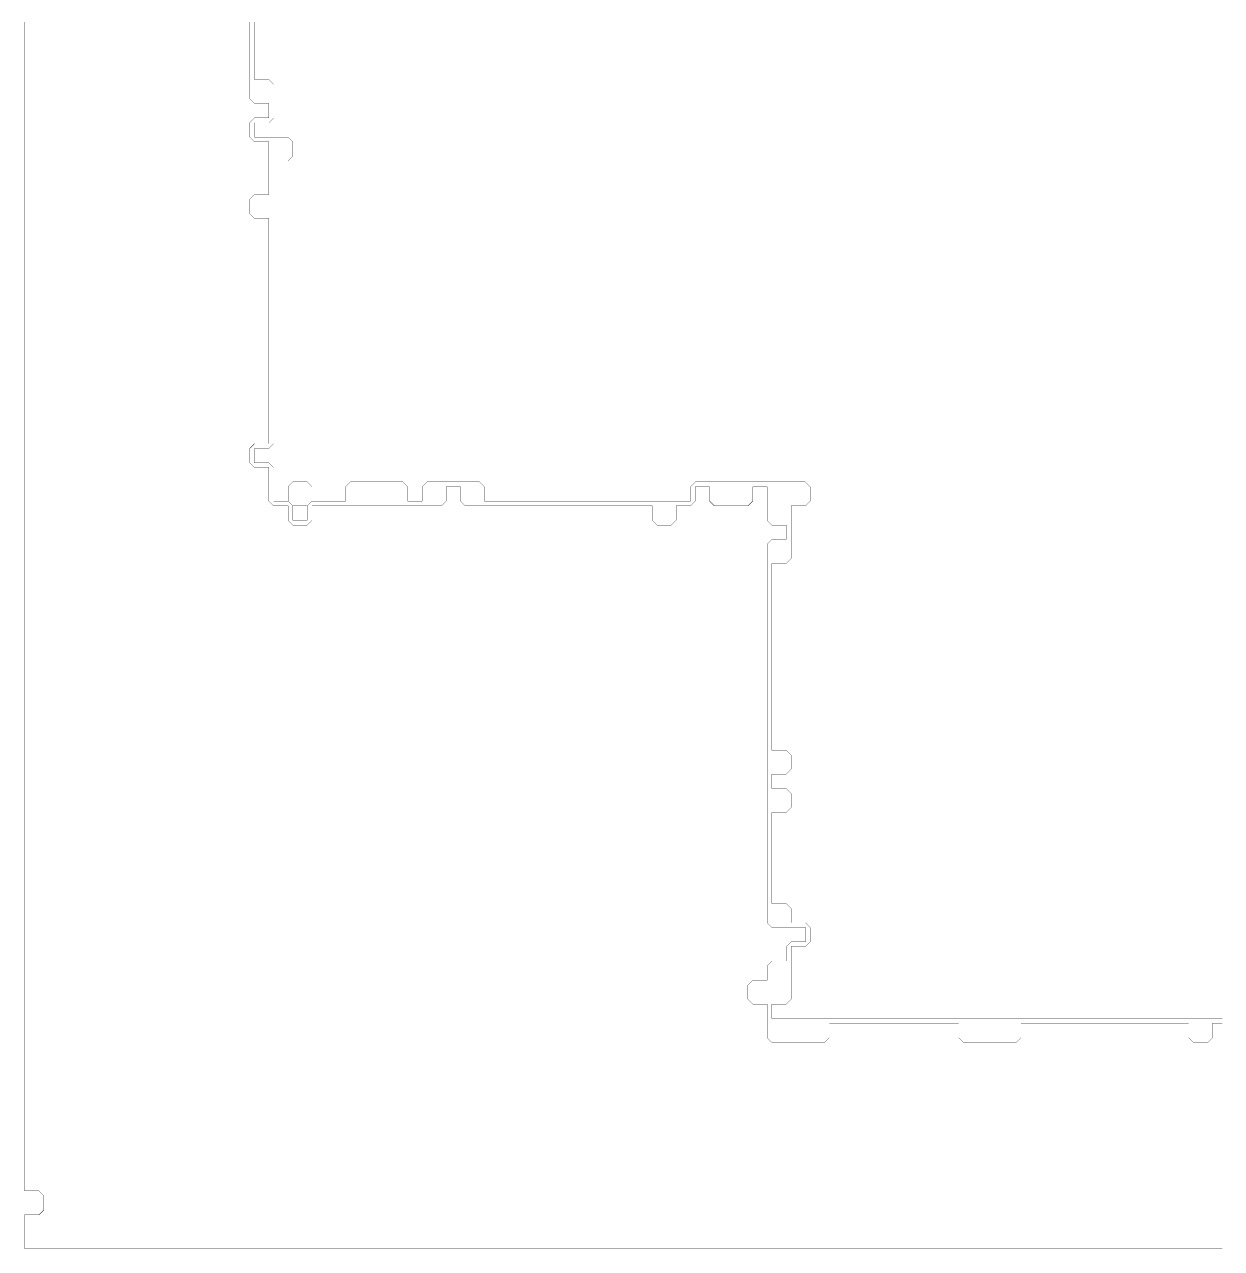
# Model space of a CAD drawing. Header units: metres. Extents: x 0 to 4990, y -4990 to 0.
# Drawn here: x 0 to 2440, y -4990 to -2495 of the extents above; entities that cross this region are included whole.
import ezdxf

# ---------------------------------------------------------------- set-up
doc = ezdxf.new("R2010")
doc.units = ezdxf.units.M
doc.layers.add('conductor', color=1, linetype='Continuous')
doc.layers.add('substrate', color=5, linetype='Continuous')

msp = doc.modelspace()

# ---------------------------------------------------------------- linework, layer by layer
at = {"layer": 'conductor', "const_width": 0.5}
msp.add_lwpolyline([(468.75, -2490.234375), (468.75, -2500), (468.75, -2509.765625), (468.75, -2519.53125), (468.75, -2529.296875), (468.75, -2539.0625), (468.75, -2548.828125), (468.75, -2558.59375), (468.75, -2568.359375), (468.75, -2578.125), (468.75, -2587.890625), (468.75, -2597.65625), (468.75, -2607.421875), (478.515625, -2607.421875), (488.28125, -2607.421875), (498.046875, -2607.421875), (507.8125, -2617.1875), (507.8125, -2626.953125), (507.8125, -2636.71875), (507.8125, -2646.484375), (507.8125, -2656.25), (507.8125, -2666.015625), (507.8125, -2675.78125), (507.8125, -2685.546875), (498.046875, -2695.3125), (488.28125, -2695.3125), (478.515625, -2695.3125), (468.75, -2695.3125), (468.75, -2705.078125), (468.75, -2714.84375), (468.75, -2724.609375), (478.515625, -2724.609375), (488.28125, -2724.609375), (498.046875, -2724.609375), (507.8125, -2724.609375), (517.578125, -2724.609375), (527.34375, -2724.609375), (537.109375, -2724.609375), (546.875, -2734.375), (546.875, -2744.140625), (546.875, -2753.90625), (546.875, -2763.671875), (537.109375, -2773.4375), (527.34375, -2773.4375), (517.578125, -2773.4375), (507.8125, -2773.4375), (507.8125, -2783.203125), (507.8125, -2792.96875), (507.8125, -2802.734375), (507.8125, -2812.5), (507.8125, -2822.265625), (507.8125, -2832.03125), (507.8125, -2841.796875), (507.8125, -2851.5625), (507.8125, -2861.328125), (507.8125, -2871.09375), (507.8125, -2880.859375), (507.8125, -2890.625), (507.8125, -2900.390625), (507.8125, -2910.15625), (507.8125, -2919.921875), (507.8125, -2929.6875), (507.8125, -2939.453125), (507.8125, -2949.21875), (507.8125, -2958.984375), (507.8125, -2968.75), (507.8125, -2978.515625), (507.8125, -2988.28125), (507.8125, -2998.046875), (507.8125, -3007.8125), (507.8125, -3017.578125), (507.8125, -3027.34375), (507.8125, -3037.109375), (507.8125, -3046.875), (507.8125, -3056.640625), (507.8125, -3066.40625), (507.8125, -3076.171875), (507.8125, -3085.9375), (507.8125, -3095.703125), (507.8125, -3105.46875), (507.8125, -3115.234375), (507.8125, -3125), (507.8125, -3134.765625), (507.8125, -3144.53125), (507.8125, -3154.296875), (507.8125, -3164.0625), (507.8125, -3173.828125), (507.8125, -3183.59375), (507.8125, -3193.359375), (507.8125, -3203.125), (507.8125, -3212.890625), (507.8125, -3222.65625), (507.8125, -3232.421875), (507.8125, -3242.1875), (507.8125, -3251.953125), (507.8125, -3261.71875), (507.8125, -3271.484375), (507.8125, -3281.25), (507.8125, -3291.015625), (507.8125, -3300.78125), (507.8125, -3310.546875), (507.8125, -3320.3125), (507.8125, -3330.078125), (507.8125, -3339.84375), (507.8125, -3349.609375), (498.046875, -3359.375), (488.28125, -3359.375), (478.515625, -3359.375), (468.75, -3359.375), (468.75, -3369.140625), (468.75, -3378.90625), (468.75, -3388.671875), (478.515625, -3388.671875), (488.28125, -3388.671875), (498.046875, -3388.671875), (507.8125, -3398.4375), (507.8125, -3408.203125), (507.8125, -3417.96875), (507.8125, -3427.734375), (507.8125, -3437.5), (507.8125, -3447.265625), (507.8125, -3457.03125), (507.8125, -3466.796875), (517.578125, -3466.796875), (527.34375, -3466.796875), (537.109375, -3466.796875), (546.875, -3476.5625), (546.875, -3486.328125), (546.875, -3496.09375), (546.875, -3505.859375), (556.640625, -3505.859375), (566.40625, -3505.859375), (576.171875, -3505.859375), (576.171875, -3496.09375), (576.171875, -3486.328125), (576.171875, -3476.5625), (585.9375, -3466.796875), (595.703125, -3466.796875), (605.46875, -3466.796875), (615.234375, -3466.796875), (625, -3466.796875), (634.765625, -3466.796875), (644.53125, -3466.796875), (654.296875, -3466.796875), (654.296875, -3457.03125), (654.296875, -3447.265625), (654.296875, -3437.5), (664.0625, -3427.734375), (673.828125, -3427.734375), (683.59375, -3427.734375), (693.359375, -3427.734375), (703.125, -3427.734375), (712.890625, -3427.734375), (722.65625, -3427.734375), (732.421875, -3427.734375), (742.1875, -3427.734375), (751.953125, -3427.734375), (761.71875, -3427.734375), (771.484375, -3427.734375), (781.25, -3437.5), (781.25, -3447.265625), (781.25, -3457.03125), (781.25, -3466.796875), (791.015625, -3466.796875), (800.78125, -3466.796875), (810.546875, -3466.796875), (810.546875, -3457.03125), (810.546875, -3447.265625), (810.546875, -3437.5), (820.3125, -3427.734375), (830.078125, -3427.734375), (839.84375, -3427.734375), (849.609375, -3427.734375), (859.375, -3427.734375), (869.140625, -3427.734375), (878.90625, -3427.734375), (888.671875, -3427.734375), (898.4375, -3427.734375), (908.203125, -3427.734375), (917.96875, -3427.734375), (927.734375, -3427.734375), (937.5, -3437.5), (937.5, -3447.265625), (937.5, -3457.03125), (937.5, -3466.796875), (947.265625, -3466.796875), (957.03125, -3466.796875), (966.796875, -3466.796875), (976.5625, -3466.796875), (986.328125, -3466.796875), (996.09375, -3466.796875), (1005.859375, -3466.796875), (1015.625, -3466.796875), (1025.390625, -3466.796875), (1035.15625, -3466.796875), (1044.921875, -3466.796875), (1054.6875, -3466.796875), (1064.453125, -3466.796875), (1074.21875, -3466.796875), (1083.984375, -3466.796875), (1093.75, -3466.796875), (1103.515625, -3466.796875), (1113.28125, -3466.796875), (1123.046875, -3466.796875), (1132.8125, -3466.796875), (1142.578125, -3466.796875), (1152.34375, -3466.796875), (1162.109375, -3466.796875), (1171.875, -3466.796875), (1181.640625, -3466.796875), (1191.40625, -3466.796875), (1201.171875, -3466.796875), (1210.9375, -3466.796875), (1220.703125, -3466.796875), (1230.46875, -3466.796875), (1240.234375, -3466.796875), (1250, -3466.796875), (1259.765625, -3466.796875), (1269.53125, -3466.796875), (1279.296875, -3466.796875), (1289.0625, -3466.796875), (1298.828125, -3466.796875), (1308.59375, -3466.796875), (1318.359375, -3466.796875), (1328.125, -3466.796875), (1337.890625, -3466.796875), (1347.65625, -3466.796875), (1357.421875, -3466.796875), (1357.421875, -3457.03125), (1357.421875, -3447.265625), (1357.421875, -3437.5), (1367.1875, -3427.734375), (1376.953125, -3427.734375), (1386.71875, -3427.734375), (1396.484375, -3427.734375), (1406.25, -3427.734375), (1416.015625, -3427.734375), (1425.78125, -3427.734375), (1435.546875, -3427.734375), (1445.3125, -3427.734375), (1455.078125, -3427.734375), (1464.84375, -3427.734375), (1474.609375, -3427.734375), (1484.375, -3427.734375), (1494.140625, -3427.734375), (1503.90625, -3427.734375), (1513.671875, -3427.734375), (1523.4375, -3427.734375), (1533.203125, -3427.734375), (1542.96875, -3427.734375), (1552.734375, -3427.734375), (1562.5, -3427.734375), (1572.265625, -3427.734375), (1582.03125, -3427.734375), (1591.796875, -3427.734375), (1601.5625, -3437.5), (1601.5625, -3447.265625), (1601.5625, -3457.03125), (1601.5625, -3466.796875), (1591.796875, -3476.5625), (1582.03125, -3476.5625), (1572.265625, -3476.5625), (1562.5, -3476.5625), (1562.5, -3486.328125), (1562.5, -3496.09375), (1562.5, -3505.859375), (1562.5, -3515.625), (1562.5, -3525.390625), (1562.5, -3535.15625), (1562.5, -3544.921875), (1562.5, -3554.6875), (1562.5, -3564.453125), (1562.5, -3574.21875), (1562.5, -3583.984375), (1552.734375, -3593.75), (1542.96875, -3593.75), (1533.203125, -3593.75), (1523.4375, -3593.75), (1523.4375, -3603.515625), (1523.4375, -3613.28125), (1523.4375, -3623.046875), (1523.4375, -3632.8125), (1523.4375, -3642.578125), (1523.4375, -3652.34375), (1523.4375, -3662.109375), (1523.4375, -3671.875), (1523.4375, -3681.640625), (1523.4375, -3691.40625), (1523.4375, -3701.171875), (1523.4375, -3710.9375), (1523.4375, -3720.703125), (1523.4375, -3730.46875), (1523.4375, -3740.234375), (1523.4375, -3750), (1523.4375, -3759.765625), (1523.4375, -3769.53125), (1523.4375, -3779.296875), (1523.4375, -3789.0625), (1523.4375, -3798.828125), (1523.4375, -3808.59375), (1523.4375, -3818.359375), (1523.4375, -3828.125), (1523.4375, -3837.890625), (1523.4375, -3847.65625), (1523.4375, -3857.421875), (1523.4375, -3867.1875), (1523.4375, -3876.953125), (1523.4375, -3886.71875), (1523.4375, -3896.484375), (1523.4375, -3906.25), (1523.4375, -3916.015625), (1523.4375, -3925.78125), (1523.4375, -3935.546875), (1523.4375, -3945.3125), (1523.4375, -3955.078125), (1523.4375, -3964.84375), (1523.4375, -3974.609375), (1533.203125, -3974.609375), (1542.96875, -3974.609375), (1552.734375, -3974.609375), (1562.5, -3984.375), (1562.5, -3994.140625), (1562.5, -4003.90625), (1562.5, -4013.671875), (1552.734375, -4023.4375), (1542.96875, -4023.4375), (1533.203125, -4023.4375), (1523.4375, -4023.4375), (1523.4375, -4033.203125), (1523.4375, -4042.96875), (1523.4375, -4052.734375), (1533.203125, -4052.734375), (1542.96875, -4052.734375), (1552.734375, -4052.734375), (1562.5, -4062.5), (1562.5, -4072.265625), (1562.5, -4082.03125), (1562.5, -4091.796875), (1552.734375, -4101.5625), (1542.96875, -4101.5625), (1533.203125, -4101.5625), (1523.4375, -4101.5625), (1523.4375, -4111.328125), (1523.4375, -4121.09375), (1523.4375, -4130.859375), (1523.4375, -4140.625), (1523.4375, -4150.390625), (1523.4375, -4160.15625), (1523.4375, -4169.921875), (1523.4375, -4179.6875), (1523.4375, -4189.453125), (1523.4375, -4199.21875), (1523.4375, -4208.984375), (1523.4375, -4218.75), (1523.4375, -4228.515625), (1523.4375, -4238.28125), (1523.4375, -4248.046875), (1523.4375, -4257.8125), (1523.4375, -4267.578125), (1523.4375, -4277.34375), (1523.4375, -4287.109375), (1533.203125, -4287.109375), (1542.96875, -4287.109375), (1552.734375, -4287.109375), (1562.5, -4296.875), (1562.5, -4306.640625), (1562.5, -4316.40625), (1562.5, -4326.171875), (1572.265625, -4326.171875), (1582.03125, -4326.171875), (1591.796875, -4326.171875), (1601.5625, -4335.9375), (1601.5625, -4345.703125), (1601.5625, -4355.46875), (1601.5625, -4365.234375), (1591.796875, -4375), (1582.03125, -4375), (1572.265625, -4375), (1562.5, -4375), (1562.5, -4384.765625), (1562.5, -4394.53125), (1562.5, -4404.296875), (1562.5, -4414.0625), (1562.5, -4423.828125), (1562.5, -4433.59375), (1562.5, -4443.359375), (1562.5, -4453.125), (1562.5, -4462.890625), (1562.5, -4472.65625), (1562.5, -4482.421875), (1552.734375, -4492.1875), (1542.96875, -4492.1875), (1533.203125, -4492.1875), (1523.4375, -4492.1875), (1523.4375, -4501.953125), (1523.4375, -4511.71875), (1523.4375, -4521.484375), (1533.203125, -4521.484375), (1542.96875, -4521.484375), (1552.734375, -4521.484375), (1562.5, -4521.484375), (1572.265625, -4521.484375), (1582.03125, -4521.484375), (1591.796875, -4521.484375), (1601.5625, -4521.484375), (1611.328125, -4521.484375), (1621.09375, -4521.484375), (1630.859375, -4521.484375), (1640.625, -4521.484375), (1650.390625, -4521.484375), (1660.15625, -4521.484375), (1669.921875, -4521.484375), (1679.6875, -4521.484375), (1689.453125, -4521.484375), (1699.21875, -4521.484375), (1708.984375, -4521.484375), (1718.75, -4521.484375), (1728.515625, -4521.484375), (1738.28125, -4521.484375), (1748.046875, -4521.484375), (1757.8125, -4521.484375), (1767.578125, -4521.484375), (1777.34375, -4521.484375), (1787.109375, -4521.484375), (1796.875, -4521.484375), (1806.640625, -4521.484375), (1816.40625, -4521.484375), (1826.171875, -4521.484375), (1835.9375, -4521.484375), (1845.703125, -4521.484375), (1855.46875, -4521.484375), (1865.234375, -4521.484375), (1875, -4521.484375), (1884.765625, -4521.484375), (1894.53125, -4521.484375), (1904.296875, -4521.484375), (1914.0625, -4521.484375), (1923.828125, -4521.484375), (1933.59375, -4521.484375), (1943.359375, -4521.484375), (1953.125, -4521.484375), (1962.890625, -4521.484375), (1972.65625, -4521.484375), (1982.421875, -4521.484375), (1992.1875, -4521.484375), (2001.953125, -4521.484375), (2011.71875, -4521.484375), (2021.484375, -4521.484375), (2031.25, -4521.484375), (2041.015625, -4521.484375), (2050.78125, -4521.484375), (2060.546875, -4521.484375), (2070.3125, -4521.484375), (2080.078125, -4521.484375), (2089.84375, -4521.484375), (2099.609375, -4521.484375), (2109.375, -4521.484375), (2119.140625, -4521.484375), (2128.90625, -4521.484375), (2138.671875, -4521.484375), (2148.4375, -4521.484375), (2158.203125, -4521.484375), (2167.96875, -4521.484375), (2177.734375, -4521.484375), (2187.5, -4521.484375), (2197.265625, -4521.484375), (2207.03125, -4521.484375), (2216.796875, -4521.484375), (2226.5625, -4521.484375), (2236.328125, -4521.484375), (2246.09375, -4521.484375), (2255.859375, -4521.484375), (2265.625, -4521.484375), (2275.390625, -4521.484375), (2285.15625, -4521.484375), (2294.921875, -4521.484375), (2304.6875, -4521.484375), (2314.453125, -4521.484375), (2324.21875, -4521.484375), (2333.984375, -4521.484375), (2343.75, -4521.484375), (2353.515625, -4521.484375), (2363.28125, -4521.484375), (2373.046875, -4521.484375), (2382.8125, -4521.484375), (2392.578125, -4521.484375), (2402.34375, -4521.484375), (2412.109375, -4521.484375), (2421.875, -4521.484375), (2431.640625, -4521.484375), (2441.40625, -4521.484375)], dxfattribs=at)
msp.add_lwpolyline([(537.109375, -3437.5), (546.875, -3427.734375), (556.640625, -3427.734375), (566.40625, -3427.734375), (576.171875, -3427.734375), (585.9375, -3437.5), (585.9375, -3447.265625), (585.9375, -3457.03125), (585.9375, -3466.796875), (576.171875, -3476.5625), (566.40625, -3476.5625), (556.640625, -3476.5625), (546.875, -3476.5625), (537.109375, -3466.796875), (537.109375, -3457.03125), (537.109375, -3447.265625)], close=True, dxfattribs=at)
at = {"layer": 'substrate', "const_width": 0.5}
for points in [[(0, -2490.234375), (0, -2500), (0, -2509.765625), (0, -2519.53125), (0, -2529.296875), (0, -2539.0625), (0, -2548.828125), (0, -2558.59375), (0, -2568.359375), (0, -2578.125), (0, -2587.890625), (0, -2597.65625), (0, -2607.421875), (0, -2617.1875), (0, -2626.953125), (0, -2636.71875), (0, -2646.484375), (0, -2656.25), (0, -2666.015625), (0, -2675.78125), (0, -2685.546875), (0, -2695.3125), (0, -2705.078125), (0, -2714.84375), (0, -2724.609375), (0, -2734.375), (0, -2744.140625), (0, -2753.90625), (0, -2763.671875), (0, -2773.4375), (0, -2783.203125), (0, -2792.96875), (0, -2802.734375), (0, -2812.5), (0, -2822.265625), (0, -2832.03125), (0, -2841.796875), (0, -2851.5625), (0, -2861.328125), (0, -2871.09375), (0, -2880.859375), (0, -2890.625), (0, -2900.390625), (0, -2910.15625), (0, -2919.921875), (0, -2929.6875), (0, -2939.453125), (0, -2949.21875), (0, -2958.984375), (0, -2968.75), (0, -2978.515625), (0, -2988.28125), (0, -2998.046875), (0, -3007.8125), (0, -3017.578125), (0, -3027.34375), (0, -3037.109375), (0, -3046.875), (0, -3056.640625), (0, -3066.40625), (0, -3076.171875), (0, -3085.9375), (0, -3095.703125), (0, -3105.46875), (0, -3115.234375), (0, -3125), (0, -3134.765625), (0, -3144.53125), (0, -3154.296875), (0, -3164.0625), (0, -3173.828125), (0, -3183.59375), (0, -3193.359375), (0, -3203.125), (0, -3212.890625), (0, -3222.65625), (0, -3232.421875), (0, -3242.1875), (0, -3251.953125), (0, -3261.71875), (0, -3271.484375), (0, -3281.25), (0, -3291.015625), (0, -3300.78125), (0, -3310.546875), (0, -3320.3125), (0, -3330.078125), (0, -3339.84375), (0, -3349.609375), (0, -3359.375), (0, -3369.140625), (0, -3378.90625), (0, -3388.671875), (0, -3398.4375), (0, -3408.203125), (0, -3417.96875), (0, -3427.734375), (0, -3437.5), (0, -3447.265625), (0, -3457.03125), (0, -3466.796875), (0, -3476.5625), (0, -3486.328125), (0, -3496.09375), (0, -3505.859375), (0, -3515.625), (0, -3525.390625), (0, -3535.15625), (0, -3544.921875), (0, -3554.6875), (0, -3564.453125), (0, -3574.21875), (0, -3583.984375), (0, -3593.75), (0, -3603.515625), (0, -3613.28125), (0, -3623.046875), (0, -3632.8125), (0, -3642.578125), (0, -3652.34375), (0, -3662.109375), (0, -3671.875), (0, -3681.640625), (0, -3691.40625), (0, -3701.171875), (0, -3710.9375), (0, -3720.703125), (0, -3730.46875), (0, -3740.234375), (0, -3750), (0, -3759.765625), (0, -3769.53125), (0, -3779.296875), (0, -3789.0625), (0, -3798.828125), (0, -3808.59375), (0, -3818.359375), (0, -3828.125), (0, -3837.890625), (0, -3847.65625), (0, -3857.421875), (0, -3867.1875), (0, -3876.953125), (0, -3886.71875), (0, -3896.484375), (0, -3906.25), (0, -3916.015625), (0, -3925.78125), (0, -3935.546875), (0, -3945.3125), (0, -3955.078125), (0, -3964.84375), (0, -3974.609375), (0, -3984.375), (0, -3994.140625), (0, -4003.90625), (0, -4013.671875), (0, -4023.4375), (0, -4033.203125), (0, -4042.96875), (0, -4052.734375), (0, -4062.5), (0, -4072.265625), (0, -4082.03125), (0, -4091.796875), (0, -4101.5625), (0, -4111.328125), (0, -4121.09375), (0, -4130.859375), (0, -4140.625), (0, -4150.390625), (0, -4160.15625), (0, -4169.921875), (0, -4179.6875), (0, -4189.453125), (0, -4199.21875), (0, -4208.984375), (0, -4218.75), (0, -4228.515625), (0, -4238.28125), (0, -4248.046875), (0, -4257.8125), (0, -4267.578125), (0, -4277.34375), (0, -4287.109375), (0, -4296.875), (0, -4306.640625), (0, -4316.40625), (0, -4326.171875), (0, -4335.9375), (0, -4345.703125), (0, -4355.46875), (0, -4365.234375), (0, -4375), (0, -4384.765625), (0, -4394.53125), (0, -4404.296875), (0, -4414.0625), (0, -4423.828125), (0, -4433.59375), (0, -4443.359375), (0, -4453.125), (0, -4462.890625), (0, -4472.65625), (0, -4482.421875), (0, -4492.1875), (0, -4501.953125), (0, -4511.71875), (0, -4521.484375), (0, -4531.25), (0, -4541.015625), (0, -4550.78125), (0, -4560.546875), (0, -4570.3125), (0, -4580.078125), (0, -4589.84375), (0, -4599.609375), (0, -4609.375), (0, -4619.140625), (0, -4628.90625), (0, -4638.671875), (0, -4648.4375), (0, -4658.203125), (0, -4667.96875), (0, -4677.734375), (0, -4687.5), (0, -4697.265625), (0, -4707.03125), (0, -4716.796875), (0, -4726.5625), (0, -4736.328125), (0, -4746.09375), (0, -4755.859375), (0, -4765.625), (0, -4775.390625), (0, -4785.15625), (0, -4794.921875), (0, -4804.6875), (0, -4814.453125), (0, -4824.21875), (0, -4833.984375), (0, -4843.75), (0, -4853.515625), (0, -4863.28125), (0, -4873.046875), (9.765625, -4873.046875), (19.53125, -4873.046875), (29.296875, -4873.046875), (39.0625, -4882.8125), (39.0625, -4892.578125), (39.0625, -4902.34375), (39.0625, -4912.109375), (29.296875, -4921.875), (19.53125, -4921.875), (9.765625, -4921.875), (0, -4921.875), (0, -4931.640625), (0, -4941.40625), (0, -4951.171875), (0, -4960.9375), (0, -4970.703125), (0, -4980.46875), (0, -4990.234375), (9.765625, -4990.234375), (19.53125, -4990.234375), (29.296875, -4990.234375), (39.0625, -4990.234375), (48.828125, -4990.234375), (58.59375, -4990.234375), (68.359375, -4990.234375), (78.125, -4990.234375), (87.890625, -4990.234375), (97.65625, -4990.234375), (107.421875, -4990.234375), (117.1875, -4990.234375), (126.953125, -4990.234375), (136.71875, -4990.234375), (146.484375, -4990.234375), (156.25, -4990.234375), (166.015625, -4990.234375), (175.78125, -4990.234375), (185.546875, -4990.234375), (195.3125, -4990.234375), (205.078125, -4990.234375), (214.84375, -4990.234375), (224.609375, -4990.234375), (234.375, -4990.234375), (244.140625, -4990.234375), (253.90625, -4990.234375), (263.671875, -4990.234375), (273.4375, -4990.234375), (283.203125, -4990.234375), (292.96875, -4990.234375), (302.734375, -4990.234375), (312.5, -4990.234375), (322.265625, -4990.234375), (332.03125, -4990.234375), (341.796875, -4990.234375), (351.5625, -4990.234375), (361.328125, -4990.234375), (371.09375, -4990.234375), (380.859375, -4990.234375), (390.625, -4990.234375), (400.390625, -4990.234375), (410.15625, -4990.234375), (419.921875, -4990.234375), (429.6875, -4990.234375), (439.453125, -4990.234375), (449.21875, -4990.234375), (458.984375, -4990.234375), (468.75, -4990.234375), (478.515625, -4990.234375), (488.28125, -4990.234375), (498.046875, -4990.234375), (507.8125, -4990.234375), (517.578125, -4990.234375), (527.34375, -4990.234375), (537.109375, -4990.234375), (546.875, -4990.234375), (556.640625, -4990.234375), (566.40625, -4990.234375), (576.171875, -4990.234375), (585.9375, -4990.234375), (595.703125, -4990.234375), (605.46875, -4990.234375), (615.234375, -4990.234375), (625, -4990.234375), (634.765625, -4990.234375), (644.53125, -4990.234375), (654.296875, -4990.234375), (664.0625, -4990.234375), (673.828125, -4990.234375), (683.59375, -4990.234375), (693.359375, -4990.234375), (703.125, -4990.234375), (712.890625, -4990.234375), (722.65625, -4990.234375), (732.421875, -4990.234375), (742.1875, -4990.234375), (751.953125, -4990.234375), (761.71875, -4990.234375), (771.484375, -4990.234375), (781.25, -4990.234375), (791.015625, -4990.234375), (800.78125, -4990.234375), (810.546875, -4990.234375), (820.3125, -4990.234375), (830.078125, -4990.234375), (839.84375, -4990.234375), (849.609375, -4990.234375), (859.375, -4990.234375), (869.140625, -4990.234375), (878.90625, -4990.234375), (888.671875, -4990.234375), (898.4375, -4990.234375), (908.203125, -4990.234375), (917.96875, -4990.234375), (927.734375, -4990.234375), (937.5, -4990.234375), (947.265625, -4990.234375), (957.03125, -4990.234375), (966.796875, -4990.234375), (976.5625, -4990.234375), (986.328125, -4990.234375), (996.09375, -4990.234375), (1005.859375, -4990.234375), (1015.625, -4990.234375), (1025.390625, -4990.234375), (1035.15625, -4990.234375), (1044.921875, -4990.234375), (1054.6875, -4990.234375), (1064.453125, -4990.234375), (1074.21875, -4990.234375), (1083.984375, -4990.234375), (1093.75, -4990.234375), (1103.515625, -4990.234375), (1113.28125, -4990.234375), (1123.046875, -4990.234375), (1132.8125, -4990.234375), (1142.578125, -4990.234375), (1152.34375, -4990.234375), (1162.109375, -4990.234375), (1171.875, -4990.234375), (1181.640625, -4990.234375), (1191.40625, -4990.234375), (1201.171875, -4990.234375), (1210.9375, -4990.234375), (1220.703125, -4990.234375), (1230.46875, -4990.234375), (1240.234375, -4990.234375), (1250, -4990.234375), (1259.765625, -4990.234375), (1269.53125, -4990.234375), (1279.296875, -4990.234375), (1289.0625, -4990.234375), (1298.828125, -4990.234375), (1308.59375, -4990.234375), (1318.359375, -4990.234375), (1328.125, -4990.234375), (1337.890625, -4990.234375), (1347.65625, -4990.234375), (1357.421875, -4990.234375), (1367.1875, -4990.234375), (1376.953125, -4990.234375), (1386.71875, -4990.234375), (1396.484375, -4990.234375), (1406.25, -4990.234375), (1416.015625, -4990.234375), (1425.78125, -4990.234375), (1435.546875, -4990.234375), (1445.3125, -4990.234375), (1455.078125, -4990.234375), (1464.84375, -4990.234375), (1474.609375, -4990.234375), (1484.375, -4990.234375), (1494.140625, -4990.234375), (1503.90625, -4990.234375), (1513.671875, -4990.234375), (1523.4375, -4990.234375), (1533.203125, -4990.234375), (1542.96875, -4990.234375), (1552.734375, -4990.234375), (1562.5, -4990.234375), (1572.265625, -4990.234375), (1582.03125, -4990.234375), (1591.796875, -4990.234375), (1601.5625, -4990.234375), (1611.328125, -4990.234375), (1621.09375, -4990.234375), (1630.859375, -4990.234375), (1640.625, -4990.234375), (1650.390625, -4990.234375), (1660.15625, -4990.234375), (1669.921875, -4990.234375), (1679.6875, -4990.234375), (1689.453125, -4990.234375), (1699.21875, -4990.234375), (1708.984375, -4990.234375), (1718.75, -4990.234375), (1728.515625, -4990.234375), (1738.28125, -4990.234375), (1748.046875, -4990.234375), (1757.8125, -4990.234375), (1767.578125, -4990.234375), (1777.34375, -4990.234375), (1787.109375, -4990.234375), (1796.875, -4990.234375), (1806.640625, -4990.234375), (1816.40625, -4990.234375), (1826.171875, -4990.234375), (1835.9375, -4990.234375), (1845.703125, -4990.234375), (1855.46875, -4990.234375), (1865.234375, -4990.234375), (1875, -4990.234375), (1884.765625, -4990.234375), (1894.53125, -4990.234375), (1904.296875, -4990.234375), (1914.0625, -4990.234375), (1923.828125, -4990.234375), (1933.59375, -4990.234375), (1943.359375, -4990.234375), (1953.125, -4990.234375), (1962.890625, -4990.234375), (1972.65625, -4990.234375), (1982.421875, -4990.234375), (1992.1875, -4990.234375), (2001.953125, -4990.234375), (2011.71875, -4990.234375), (2021.484375, -4990.234375), (2031.25, -4990.234375), (2041.015625, -4990.234375), (2050.78125, -4990.234375), (2060.546875, -4990.234375), (2070.3125, -4990.234375), (2080.078125, -4990.234375), (2089.84375, -4990.234375), (2099.609375, -4990.234375), (2109.375, -4990.234375), (2119.140625, -4990.234375), (2128.90625, -4990.234375), (2138.671875, -4990.234375), (2148.4375, -4990.234375), (2158.203125, -4990.234375), (2167.96875, -4990.234375), (2177.734375, -4990.234375), (2187.5, -4990.234375), (2197.265625, -4990.234375), (2207.03125, -4990.234375), (2216.796875, -4990.234375), (2226.5625, -4990.234375), (2236.328125, -4990.234375), (2246.09375, -4990.234375), (2255.859375, -4990.234375), (2265.625, -4990.234375), (2275.390625, -4990.234375), (2285.15625, -4990.234375), (2294.921875, -4990.234375), (2304.6875, -4990.234375), (2314.453125, -4990.234375), (2324.21875, -4990.234375), (2333.984375, -4990.234375), (2343.75, -4990.234375), (2353.515625, -4990.234375), (2363.28125, -4990.234375), (2373.046875, -4990.234375), (2382.8125, -4990.234375), (2392.578125, -4990.234375), (2402.34375, -4990.234375), (2412.109375, -4990.234375), (2421.875, -4990.234375), (2431.640625, -4990.234375), (2441.40625, -4990.234375)], [(2441.40625, -4531.25), (2431.640625, -4531.25), (2421.875, -4531.25), (2421.875, -4541.015625), (2421.875, -4550.78125), (2421.875, -4560.546875), (2412.109375, -4570.3125), (2402.34375, -4570.3125), (2392.578125, -4570.3125), (2382.8125, -4570.3125), (2373.046875, -4560.546875), (2373.046875, -4550.78125), (2373.046875, -4541.015625), (2373.046875, -4531.25), (2363.28125, -4531.25), (2353.515625, -4531.25), (2343.75, -4531.25), (2333.984375, -4531.25), (2324.21875, -4531.25), (2314.453125, -4531.25), (2304.6875, -4531.25), (2294.921875, -4531.25), (2285.15625, -4531.25), (2275.390625, -4531.25), (2265.625, -4531.25), (2255.859375, -4531.25), (2246.09375, -4531.25), (2236.328125, -4531.25), (2226.5625, -4531.25), (2216.796875, -4531.25), (2207.03125, -4531.25), (2197.265625, -4531.25), (2187.5, -4531.25), (2177.734375, -4531.25), (2167.96875, -4531.25), (2158.203125, -4531.25), (2148.4375, -4531.25), (2138.671875, -4531.25), (2128.90625, -4531.25), (2119.140625, -4531.25), (2109.375, -4531.25), (2099.609375, -4531.25), (2089.84375, -4531.25), (2080.078125, -4531.25), (2070.3125, -4531.25), (2060.546875, -4531.25), (2050.78125, -4531.25), (2041.015625, -4531.25), (2031.25, -4531.25), (2031.25, -4541.015625), (2031.25, -4550.78125), (2031.25, -4560.546875), (2021.484375, -4570.3125), (2011.71875, -4570.3125), (2001.953125, -4570.3125), (1992.1875, -4570.3125), (1982.421875, -4570.3125), (1972.65625, -4570.3125), (1962.890625, -4570.3125), (1953.125, -4570.3125), (1943.359375, -4570.3125), (1933.59375, -4570.3125), (1923.828125, -4570.3125), (1914.0625, -4570.3125), (1904.296875, -4560.546875), (1904.296875, -4550.78125), (1904.296875, -4541.015625), (1904.296875, -4531.25), (1894.53125, -4531.25), (1884.765625, -4531.25), (1875, -4531.25), (1865.234375, -4531.25), (1855.46875, -4531.25), (1845.703125, -4531.25), (1835.9375, -4531.25), (1826.171875, -4531.25), (1816.40625, -4531.25), (1806.640625, -4531.25), (1796.875, -4531.25), (1787.109375, -4531.25), (1777.34375, -4531.25), (1767.578125, -4531.25), (1757.8125, -4531.25), (1748.046875, -4531.25), (1738.28125, -4531.25), (1728.515625, -4531.25), (1718.75, -4531.25), (1708.984375, -4531.25), (1699.21875, -4531.25), (1689.453125, -4531.25), (1679.6875, -4531.25), (1669.921875, -4531.25), (1660.15625, -4531.25), (1650.390625, -4531.25), (1640.625, -4531.25), (1640.625, -4541.015625), (1640.625, -4550.78125), (1640.625, -4560.546875), (1630.859375, -4570.3125), (1621.09375, -4570.3125), (1611.328125, -4570.3125), (1601.5625, -4570.3125), (1591.796875, -4570.3125), (1582.03125, -4570.3125), (1572.265625, -4570.3125), (1562.5, -4570.3125), (1552.734375, -4570.3125), (1542.96875, -4570.3125), (1533.203125, -4570.3125), (1523.4375, -4570.3125), (1513.671875, -4560.546875), (1513.671875, -4550.78125), (1513.671875, -4541.015625), (1513.671875, -4531.25), (1513.671875, -4521.484375), (1513.671875, -4511.71875), (1513.671875, -4501.953125), (1513.671875, -4492.1875), (1503.90625, -4492.1875), (1494.140625, -4492.1875), (1484.375, -4492.1875), (1474.609375, -4482.421875), (1474.609375, -4472.65625), (1474.609375, -4462.890625), (1474.609375, -4453.125), (1484.375, -4443.359375), (1494.140625, -4443.359375), (1503.90625, -4443.359375), (1513.671875, -4443.359375), (1513.671875, -4433.59375), (1513.671875, -4423.828125), (1513.671875, -4414.0625), (1523.4375, -4404.296875), (1533.203125, -4404.296875), (1542.96875, -4404.296875), (1552.734375, -4404.296875), (1552.734375, -4394.53125), (1552.734375, -4384.765625), (1552.734375, -4375), (1562.5, -4365.234375), (1572.265625, -4365.234375), (1582.03125, -4365.234375), (1591.796875, -4365.234375), (1591.796875, -4355.46875), (1591.796875, -4345.703125), (1591.796875, -4335.9375), (1582.03125, -4335.9375), (1572.265625, -4335.9375), (1562.5, -4335.9375), (1552.734375, -4335.9375), (1542.96875, -4335.9375), (1533.203125, -4335.9375), (1523.4375, -4335.9375), (1513.671875, -4326.171875), (1513.671875, -4316.40625), (1513.671875, -4306.640625), (1513.671875, -4296.875), (1513.671875, -4287.109375), (1513.671875, -4277.34375), (1513.671875, -4267.578125), (1513.671875, -4257.8125), (1513.671875, -4248.046875), (1513.671875, -4238.28125), (1513.671875, -4228.515625), (1513.671875, -4218.75), (1513.671875, -4208.984375), (1513.671875, -4199.21875), (1513.671875, -4189.453125), (1513.671875, -4179.6875), (1513.671875, -4169.921875), (1513.671875, -4160.15625), (1513.671875, -4150.390625), (1513.671875, -4140.625), (1513.671875, -4130.859375), (1513.671875, -4121.09375), (1513.671875, -4111.328125), (1513.671875, -4101.5625), (1513.671875, -4091.796875), (1513.671875, -4082.03125), (1513.671875, -4072.265625), (1513.671875, -4062.5), (1513.671875, -4052.734375), (1513.671875, -4042.96875), (1513.671875, -4033.203125), (1513.671875, -4023.4375), (1513.671875, -4013.671875), (1513.671875, -4003.90625), (1513.671875, -3994.140625), (1513.671875, -3984.375), (1513.671875, -3974.609375), (1513.671875, -3964.84375), (1513.671875, -3955.078125), (1513.671875, -3945.3125), (1513.671875, -3935.546875), (1513.671875, -3925.78125), (1513.671875, -3916.015625), (1513.671875, -3906.25), (1513.671875, -3896.484375), (1513.671875, -3886.71875), (1513.671875, -3876.953125), (1513.671875, -3867.1875), (1513.671875, -3857.421875), (1513.671875, -3847.65625), (1513.671875, -3837.890625), (1513.671875, -3828.125), (1513.671875, -3818.359375), (1513.671875, -3808.59375), (1513.671875, -3798.828125), (1513.671875, -3789.0625), (1513.671875, -3779.296875), (1513.671875, -3769.53125), (1513.671875, -3759.765625), (1513.671875, -3750), (1513.671875, -3740.234375), (1513.671875, -3730.46875), (1513.671875, -3720.703125), (1513.671875, -3710.9375), (1513.671875, -3701.171875), (1513.671875, -3691.40625), (1513.671875, -3681.640625), (1513.671875, -3671.875), (1513.671875, -3662.109375), (1513.671875, -3652.34375), (1513.671875, -3642.578125), (1513.671875, -3632.8125), (1513.671875, -3623.046875), (1513.671875, -3613.28125), (1513.671875, -3603.515625), (1513.671875, -3593.75), (1513.671875, -3583.984375), (1513.671875, -3574.21875), (1513.671875, -3564.453125), (1513.671875, -3554.6875), (1523.4375, -3544.921875), (1533.203125, -3544.921875), (1542.96875, -3544.921875), (1552.734375, -3544.921875), (1552.734375, -3535.15625), (1552.734375, -3525.390625), (1552.734375, -3515.625), (1542.96875, -3515.625), (1533.203125, -3515.625), (1523.4375, -3515.625), (1513.671875, -3505.859375), (1513.671875, -3496.09375), (1513.671875, -3486.328125), (1513.671875, -3476.5625), (1513.671875, -3466.796875), (1513.671875, -3457.03125), (1513.671875, -3447.265625), (1513.671875, -3437.5), (1503.90625, -3437.5), (1494.140625, -3437.5), (1484.375, -3437.5), (1484.375, -3447.265625), (1484.375, -3457.03125), (1484.375, -3466.796875), (1474.609375, -3476.5625), (1464.84375, -3476.5625), (1455.078125, -3476.5625), (1445.3125, -3476.5625), (1435.546875, -3476.5625), (1425.78125, -3476.5625), (1416.015625, -3476.5625), (1406.25, -3476.5625), (1396.484375, -3466.796875), (1396.484375, -3457.03125), (1396.484375, -3447.265625), (1396.484375, -3437.5), (1386.71875, -3437.5), (1376.953125, -3437.5), (1367.1875, -3437.5), (1367.1875, -3447.265625), (1367.1875, -3457.03125), (1367.1875, -3466.796875), (1357.421875, -3476.5625), (1347.65625, -3476.5625), (1337.890625, -3476.5625), (1328.125, -3476.5625), (1328.125, -3486.328125), (1328.125, -3496.09375), (1328.125, -3505.859375), (1318.359375, -3515.625), (1308.59375, -3515.625), (1298.828125, -3515.625), (1289.0625, -3515.625), (1279.296875, -3505.859375), (1279.296875, -3496.09375), (1279.296875, -3486.328125), (1279.296875, -3476.5625), (1269.53125, -3476.5625), (1259.765625, -3476.5625), (1250, -3476.5625), (1240.234375, -3476.5625), (1230.46875, -3476.5625), (1220.703125, -3476.5625), (1210.9375, -3476.5625), (1201.171875, -3476.5625), (1191.40625, -3476.5625), (1181.640625, -3476.5625), (1171.875, -3476.5625), (1162.109375, -3476.5625), (1152.34375, -3476.5625), (1142.578125, -3476.5625), (1132.8125, -3476.5625), (1123.046875, -3476.5625), (1113.28125, -3476.5625), (1103.515625, -3476.5625), (1093.75, -3476.5625), (1083.984375, -3476.5625), (1074.21875, -3476.5625), (1064.453125, -3476.5625), (1054.6875, -3476.5625), (1044.921875, -3476.5625), (1035.15625, -3476.5625), (1025.390625, -3476.5625), (1015.625, -3476.5625), (1005.859375, -3476.5625), (996.09375, -3476.5625), (986.328125, -3476.5625), (976.5625, -3476.5625), (966.796875, -3476.5625), (957.03125, -3476.5625), (947.265625, -3476.5625), (937.5, -3476.5625), (927.734375, -3476.5625), (917.96875, -3476.5625), (908.203125, -3476.5625), (898.4375, -3476.5625), (888.671875, -3466.796875), (888.671875, -3457.03125), (888.671875, -3447.265625), (888.671875, -3437.5), (878.90625, -3437.5), (869.140625, -3437.5), (859.375, -3437.5), (859.375, -3447.265625), (859.375, -3457.03125), (859.375, -3466.796875), (849.609375, -3476.5625), (839.84375, -3476.5625), (830.078125, -3476.5625), (820.3125, -3476.5625), (810.546875, -3476.5625), (800.78125, -3476.5625), (791.015625, -3476.5625), (781.25, -3476.5625), (771.484375, -3476.5625), (761.71875, -3476.5625), (751.953125, -3476.5625), (742.1875, -3476.5625), (732.421875, -3476.5625), (722.65625, -3476.5625), (712.890625, -3476.5625), (703.125, -3476.5625), (693.359375, -3476.5625), (683.59375, -3476.5625), (673.828125, -3476.5625), (664.0625, -3476.5625), (654.296875, -3476.5625), (644.53125, -3476.5625), (634.765625, -3476.5625), (625, -3476.5625), (615.234375, -3476.5625), (605.46875, -3476.5625), (595.703125, -3476.5625), (585.9375, -3476.5625), (585.9375, -3486.328125), (585.9375, -3496.09375), (585.9375, -3505.859375), (576.171875, -3515.625), (566.40625, -3515.625), (556.640625, -3515.625), (546.875, -3515.625), (537.109375, -3505.859375), (537.109375, -3496.09375), (537.109375, -3486.328125), (537.109375, -3476.5625), (527.34375, -3476.5625), (517.578125, -3476.5625), (507.8125, -3476.5625), (498.046875, -3466.796875), (498.046875, -3457.03125), (498.046875, -3447.265625), (498.046875, -3437.5), (498.046875, -3427.734375), (498.046875, -3417.96875), (498.046875, -3408.203125), (498.046875, -3398.4375), (488.28125, -3398.4375), (478.515625, -3398.4375), (468.75, -3398.4375), (458.984375, -3388.671875), (458.984375, -3378.90625), (458.984375, -3369.140625), (458.984375, -3359.375), (468.75, -3349.609375), (478.515625, -3349.609375), (488.28125, -3349.609375), (498.046875, -3349.609375), (498.046875, -3339.84375), (498.046875, -3330.078125), (498.046875, -3320.3125), (498.046875, -3310.546875), (498.046875, -3300.78125), (498.046875, -3291.015625), (498.046875, -3281.25), (498.046875, -3271.484375), (498.046875, -3261.71875), (498.046875, -3251.953125), (498.046875, -3242.1875), (498.046875, -3232.421875), (498.046875, -3222.65625), (498.046875, -3212.890625), (498.046875, -3203.125), (498.046875, -3193.359375), (498.046875, -3183.59375), (498.046875, -3173.828125), (498.046875, -3164.0625), (498.046875, -3154.296875), (498.046875, -3144.53125), (498.046875, -3134.765625), (498.046875, -3125), (498.046875, -3115.234375), (498.046875, -3105.46875), (498.046875, -3095.703125), (498.046875, -3085.9375), (498.046875, -3076.171875), (498.046875, -3066.40625), (498.046875, -3056.640625), (498.046875, -3046.875), (498.046875, -3037.109375), (498.046875, -3027.34375), (498.046875, -3017.578125), (498.046875, -3007.8125), (498.046875, -2998.046875), (498.046875, -2988.28125), (498.046875, -2978.515625), (498.046875, -2968.75), (498.046875, -2958.984375), (498.046875, -2949.21875), (498.046875, -2939.453125), (498.046875, -2929.6875), (498.046875, -2919.921875), (498.046875, -2910.15625), (498.046875, -2900.390625), (498.046875, -2890.625), (488.28125, -2890.625), (478.515625, -2890.625), (468.75, -2890.625), (458.984375, -2880.859375), (458.984375, -2871.09375), (458.984375, -2861.328125), (458.984375, -2851.5625), (468.75, -2841.796875), (478.515625, -2841.796875), (488.28125, -2841.796875), (498.046875, -2841.796875), (498.046875, -2832.03125), (498.046875, -2822.265625), (498.046875, -2812.5), (498.046875, -2802.734375), (498.046875, -2792.96875), (498.046875, -2783.203125), (498.046875, -2773.4375), (498.046875, -2763.671875), (498.046875, -2753.90625), (498.046875, -2744.140625), (498.046875, -2734.375), (488.28125, -2734.375), (478.515625, -2734.375), (468.75, -2734.375), (458.984375, -2724.609375), (458.984375, -2714.84375), (458.984375, -2705.078125), (458.984375, -2695.3125), (468.75, -2685.546875), (478.515625, -2685.546875), (488.28125, -2685.546875), (498.046875, -2685.546875), (498.046875, -2675.78125), (498.046875, -2666.015625), (498.046875, -2656.25), (488.28125, -2656.25), (478.515625, -2656.25), (468.75, -2656.25), (458.984375, -2646.484375), (458.984375, -2636.71875), (458.984375, -2626.953125), (458.984375, -2617.1875), (458.984375, -2607.421875), (458.984375, -2597.65625), (458.984375, -2587.890625), (458.984375, -2578.125), (458.984375, -2568.359375), (458.984375, -2558.59375), (458.984375, -2548.828125), (458.984375, -2539.0625), (458.984375, -2529.296875), (458.984375, -2519.53125), (458.984375, -2509.765625), (458.984375, -2500), (458.984375, -2490.234375)]]:
    msp.add_lwpolyline(points, dxfattribs=at)

doc.saveas('drawing.dxf')
